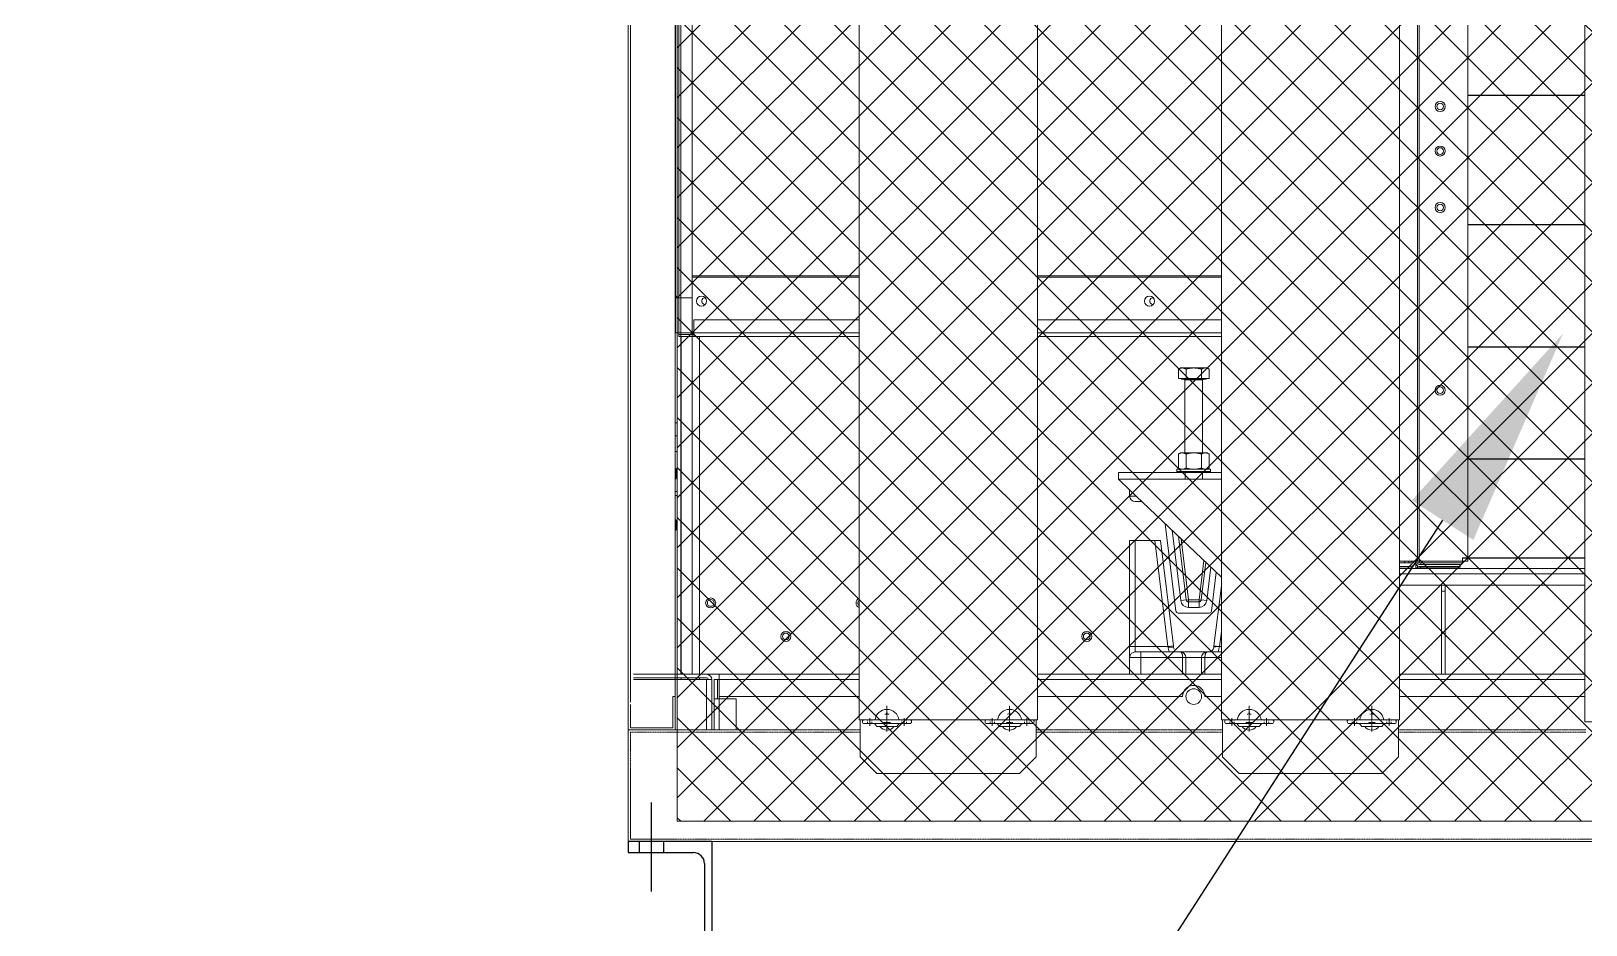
# Model space of a CAD drawing. Header units: millimetres. Extents: x -17070 to 60889, y -291348 to 42394.
# Drawn here: x 50629 to 52024, y 29106 to 29909 of the extents above; entities that cross this region are included whole.
import ezdxf
from ezdxf import colors
from ezdxf.entities.mleader import LeaderData, LeaderLine
from ezdxf.math import Vec2, Vec3

# ---------------------------------------------------------------- set-up
doc = ezdxf.new("R2010")
doc.units = ezdxf.units.MM
for name, pattern in [('ACISOTGL', [3, 2, -1]), ('CENTER', [2, 1.25, -0.25, 0.25, -0.25]), ('CENTERX2', [4, 2.5, -0.5, 0.5, -0.5]), ('HIDDEN', [0.375, 0.25, -0.125]), ('HIDDENX2', [0.75, 0.5, -0.25])]:
    doc.linetypes.add(name, pattern=pattern)
for name, color, linetype, lineweight in [('AM_0', 7, 'Continuous', 50), ('AM_3', 6, 'ACISOTGL', 9), ('AM_7', 4, 'CENTER', 9)]:
    doc.layers.add(name, color=color, linetype=linetype, lineweight=lineweight)
for name, color, linetype in [('center', 1, 'CENTER'), ('HIDD', 2, 'HIDDENX2'), ('냉각탑_dim', 1, 'Continuous')]:
    doc.layers.add(name, color=color, linetype=linetype)
doc.styles.get("Standard").update_dxf_attribs({"font": 'arial.ttf'})

# ---------------------------------------------------------------- blocks, each defined once
blk = doc.blocks.new('2')
at = {"lineweight": 5}
h = blk.add_hatch(dxfattribs=at)
h.set_pattern_fill('ANSI37', scale=10)
h.set_pattern_definition([(45, (-643198.6, -403816.7), (-22.4506403, 22.4506403), []), (135, (-643198.6, -403816.7), (-22.4506403, -22.4506403), [])])
h.paths.add_polyline_path([(51208.6, 29199.2), (53324.6, 29199.2), (53324.6, 30679.2), (51208.6, 30679.2)])
at = {"lineweight": 20}
for p, q in [((51164.6, 31581.2), (51164.6, 29281.2)), ((51166.6, 31579.2), (51166.6, 29306.2)), ((51206.6, 29281.2), (51206.6, 31581.2)), ((51208.6, 29199.2), (51208.6, 30679.2)), ((51371.8, 29290.2), (51371.8, 30638.2)), ((51531.8, 29290.2), (51531.8, 30638.2)), ((51696.9, 29290.2), (51696.9, 30638.2)), ((51856.9, 29290.2), (51856.9, 30638.2)), ((52023.1, 29288.6), (52023.1, 30636.6)), ((51166.6, 29304.2), (51166.6, 29283.2)), ((51204.6, 29283.2), (51204.6, 29311.2)), ((51206.6, 29311.2), (51204.6, 29311.2)), ((51371.8, 29290.2), (51531.8, 29290.2)), ((51372.8, 29290.2), (51372.8, 29257.2)), ((51530.8, 29290.2), (51530.8, 29257.2)), ((51696.9, 29290.2), (51856.9, 29290.2)), ((51697.9, 29290.2), (51697.9, 29257.2)), ((51855.9, 29290.2), (51855.9, 29257.2)), ((51164.6, 29281.2), (51206.6, 29281.2)), ((51166.6, 29283.2), (51204.6, 29283.2)), ((52023.1, 29288.6), (52183.1, 29288.6)), ((51372.8, 29257.2), (51387.8, 29242.2)), ((51530.8, 29257.2), (51515.8, 29242.2)), ((51697.9, 29257.2), (51712.9, 29242.2)), ((51855.9, 29257.2), (51840.9, 29242.2)), ((51164.6, 29246.2), (51164.6, 29181.2)), ((51166.6, 29246.2), (51166.6, 29183.2)), ((51387.8, 29242.2), (51515.8, 29242.2)), ((51712.9, 29242.2), (51840.9, 29242.2)), ((53324.6, 29199.2), (51208.6, 29199.2)), ((51164.6, 29181.2), (51206.6, 29181.2)), ((51166.6, 29183.2), (51204.6, 29183.2))]:
    blk.add_line(p, q, dxfattribs=at)
at = {"color": 7, "lineweight": 20}
for p, q in [((51164.6, 29336.3), (51164.6, 31578.1)), ((51206.6, 31578.1), (51206.6, 29336.3)), ((51210.1, 29669.2), (51210.1, 30611.8)), ((51222, 30610.2), (51222, 29669.2)), ((51872.8, 30437.9), (51872.8, 29432.8)), ((51918.1, 29432.8), (51918.1, 30437.9)), ((51856.9, 29426.1), (52023.1, 29426.1)), ((51856.9, 29421.4), (52023.1, 29421.4)), ((51856.9, 29411.1), (52023.1, 29411.1)), ((51246.3, 29331.2), (51371.8, 29331.2)), ((51531.8, 29331.2), (51696.9, 29331.2)), ((51856.9, 29331.2), (52023.1, 29331.2)), ((51246.3, 29326.5), (51371.8, 29326.5)), ((51531.8, 29326.5), (51696.9, 29326.5)), ((51856.9, 29326.5), (52023.1, 29326.5)), ((51696.9, 29311.2), (51682.1, 29311.2)), ((52023.1, 29311.2), (51856.9, 29311.2)), ((53282.9, 29181.2), (51246.3, 29181.2))]:
    blk.add_line(p, q, dxfattribs=at)
at = {"color": 7, "lineweight": 20, "ltscale": 0.32472}
blk.add_line((51207, 29671.7), (51207, 30256.2), dxfattribs=at)
at = {"color": 7, "lineweight": 20, "ltscale": 0.276111}
for p, q in [((51874.4, 29431.2), (51874.4, 29928.2)), ((51913.3, 29435.7), (51913.3, 29431.2))]:
    blk.add_line(p, q, dxfattribs=at)
at = {"color": 7, "lineweight": 20, "ltscale": 0.387667}
for p, q in [((52023.1, 29851.2), (51918.1, 29851.2)), ((52023.1, 29850.7), (51918.1, 29850.7)), ((52023.1, 29735.1), (51918.1, 29735.1)), ((52023.1, 29734.6), (51918.1, 29734.6)), ((52023.1, 29625.2), (51918.1, 29625.2)), ((52023.1, 29624.8), (51918.1, 29624.8)), ((52023.1, 29524.6), (51918.1, 29524.6)), ((52023.1, 29524.2), (51918.1, 29524.2)), ((52023.1, 29435.7), (51913.3, 29435.7)), ((52023.1, 29435.3), (51913.3, 29435.3))]:
    blk.add_line(p, q, dxfattribs=at)
at = {"color": 7, "lineweight": 20, "ltscale": 0.359778}
for p, q in [((51371.4, 29688.8), (51222, 29688.8)), ((51371.4, 29687.6), (51222, 29687.6)), ((51371.8, 29688.8), (51371.4, 29688.8)), ((51371.8, 29687.6), (51371.4, 29687.6)), ((51696.9, 29688.8), (51531.8, 29688.8)), ((51696.9, 29687.6), (51531.8, 29687.6))]:
    blk.add_line(p, q, dxfattribs=at)
at = {"color": 7, "lineweight": 20, "ltscale": 0.000148633}
blk.add_line((51207, 29671.7), (51207, 29671.4), dxfattribs=at)
at = {"color": 7, "lineweight": 20, "ltscale": 0.000998869}
blk.add_line((51207, 29671.4), (51207, 29669.6), dxfattribs=at)
at = {"color": 7, "lineweight": 20, "ltscale": 1.00804e-05}
blk.add_line((51207, 29671.4), (51207.1, 29671.4), dxfattribs=at)
at = {"color": 7, "lineweight": 20, "ltscale": 0.000227928}
blk.add_line((51207, 29669.6), (51207, 29669.2), dxfattribs=at)
at = {"color": 7, "lineweight": 20, "ltscale": 0.000772731}
blk.add_line((51207, 29669.6), (51208.4, 29669.6), dxfattribs=at)
at = {"color": 7, "lineweight": 20, "ltscale": 0.017557}
for p, q in [((51207, 29637.6), (51207, 29669.2)), ((51210.1, 29637.6), (51210.1, 29669.2)), ((51222, 29669.2), (51222, 29637.6))]:
    blk.add_line(p, q, dxfattribs=at)
at = {"color": 7, "lineweight": 20, "ltscale": 0.001722}
for p, q in [((51207, 29669.2), (51210.1, 29669.2)), ((51207, 29637.6), (51210.1, 29637.6)), ((51223.6, 29637.6), (51223.6, 29634.5)), ((51874.4, 29431.2), (51871.3, 29431.2)), ((51871.3, 29431.2), (51874.4, 29431.2)), ((51874.4, 29426.7), (51871.3, 29426.7)), ((51871.3, 29426.7), (51874.4, 29426.7))]:
    blk.add_line(p, q, dxfattribs=at)
at = {"color": 7, "lineweight": 20, "ltscale": 0.000171737}
blk.add_line((51208.6, 29669.2), (51208.6, 29669.5), dxfattribs=at)
at = {"color": 7, "lineweight": 20, "ltscale": 0.006611}
for p, q in [((51222, 29669.2), (51210.1, 29669.2)), ((51210.1, 29669.2), (51222, 29669.2)), ((51223.6, 29637.6), (51223.6, 29649.5)), ((51210.1, 29637.6), (51222, 29637.6))]:
    blk.add_line(p, q, dxfattribs=at)
at = {"color": 7, "lineweight": 20, "ltscale": 0.358889}
for p, q in [((51223.6, 29649.5), (51371.8, 29649.5)), ((51371.4, 29649.5), (51371.8, 29649.5)), ((51531.8, 29649.5), (51696.9, 29649.5)), ((51223.6, 29637.6), (51371.8, 29637.6)), ((51223.6, 29634.5), (51371.8, 29634.5)), ((51531.8, 29637.6), (51696.9, 29637.6)), ((51531.8, 29634.5), (51696.9, 29634.5))]:
    blk.add_line(p, q, dxfattribs=at)
at = {"color": 7, "lineweight": 20, "ltscale": 0.170236}
blk.add_line((51208.6, 29637.6), (51208.6, 29331.2), dxfattribs=at)
at = {"color": 7, "lineweight": 20, "ltscale": 0.000833333}
for p, q in [((51210.1, 29636.1), (51210.1, 29637.6)), ((51868.1, 29432.8), (51866.6, 29432.8)), ((51246.3, 29326.5), (51244.8, 29326.5))]:
    blk.add_line(p, q, dxfattribs=at)
at = {"color": 7, "lineweight": 20, "ltscale": 0.0075}
for p, q in [((51210.1, 29637.6), (51223.6, 29637.6)), ((51223.6, 29636.1), (51210.1, 29636.1)), ((51210.1, 29634.5), (51223.6, 29634.5))]:
    blk.add_line(p, q, dxfattribs=at)
at = {"color": 7, "lineweight": 20, "ltscale": 0.000888889}
for p, q in [((51210.1, 29636.1), (51210.1, 29634.5)), ((51911.3, 29428.1), (51911.3, 29429.7))]:
    blk.add_line(p, q, dxfattribs=at)
at = {"color": 7, "lineweight": 20, "ltscale": 0.168514}
for p, q in [((51212.1, 29634.5), (51212.1, 29331.2)), ((51228.6, 29331.2), (51228.6, 29634.5))]:
    blk.add_line(p, q, dxfattribs=at)
at = {"color": 7, "lineweight": 20, "ltscale": 0.001225}
for p, q in [((51660.2, 29606.2), (51658.3, 29605.1)), ((51684.1, 29606.2), (51686, 29605.1))]:
    blk.add_line(p, q, dxfattribs=at)
at = {"color": 7, "lineweight": 20, "ltscale": 0.004598}
for p, q in [((51658.3, 29596.8), (51658.3, 29605.1)), ((51665.2, 29596.8), (51665.2, 29605.1)), ((51679.1, 29596.8), (51679.1, 29605.1)), ((51686, 29596.8), (51686, 29605.1))]:
    blk.add_line(p, q, dxfattribs=at)
at = {"color": 7, "lineweight": 20, "ltscale": 0.003849}
for p, q in [((51658.3, 29596.8), (51665.2, 29596.8)), ((51679.1, 29596.8), (51686, 29596.8))]:
    blk.add_line(p, q, dxfattribs=at)
at = {"color": 7, "lineweight": 20, "ltscale": 0.012461}
blk.add_line((51660.2, 29606.2), (51682.6, 29606.2), dxfattribs=at)
at = {"color": 7, "lineweight": 20, "ltscale": 0.000444444}
for p, q in [((51660.9, 29596), (51660.9, 29596.8)), ((51683.4, 29596), (51683.4, 29596.8))]:
    blk.add_line(p, q, dxfattribs=at)
at = {"color": 7, "lineweight": 20, "ltscale": 0.006247}
for p, q in [((51672.1, 29596), (51660.9, 29596)), ((51683.4, 29596), (51672.1, 29596))]:
    blk.add_line(p, q, dxfattribs=at)
at = {"color": 7, "lineweight": 20, "ltscale": 0.007698}
blk.add_line((51665.2, 29596.8), (51679.1, 29596.8), dxfattribs=at)
at = {"color": 7, "lineweight": 20, "ltscale": 0.00081246}
blk.add_line((51682.6, 29606.2), (51684.1, 29606.2), dxfattribs=at)
at = {"color": 7, "lineweight": 20, "ltscale": 0.004444}
for p, q in [((51672.1, 29595.4), (51664.1, 29595.4)), ((51680.1, 29595.4), (51672.1, 29595.4))]:
    blk.add_line(p, q, dxfattribs=at)
at = {"color": 7, "lineweight": 20, "ltscale": 0.036344}
for p, q in [((51664.1, 29595.4), (51664.1, 29530)), ((51680.1, 29595.4), (51680.1, 29530))]:
    blk.add_line(p, q, dxfattribs=at)
at = {"color": 7, "lineweight": 20, "ltscale": 0.001111}
for p, q in [((51206.6, 29557), (51208.6, 29557)), ((51206.6, 29545.2), (51208.6, 29545.2)), ((51206.6, 29531.2), (51208.6, 29531.2)), ((51206.6, 29531.2), (51208.6, 29531.2)), ((51208.6, 29495.2), (51206.6, 29495.2)), ((51206.6, 29491.7), (51208.6, 29491.7)), ((51246.3, 29311.2), (51246.3, 29309.2))]:
    blk.add_line(p, q, dxfattribs=at)
at = {"color": 7, "lineweight": 20, "ltscale": 0.00121}
for p, q in [((51660.2, 29530), (51658.3, 29528.9)), ((51684.1, 29530), (51686, 29528.9)), ((51660.2, 29515.2), (51658.3, 29516.3)), ((51684.1, 29515.2), (51686, 29516.3))]:
    blk.add_line(p, q, dxfattribs=at)
at = {"color": 7, "lineweight": 20, "ltscale": 0.007012}
for p, q in [((51658.3, 29528.9), (51658.3, 29516.3)), ((51665.2, 29528.9), (51665.2, 29516.3)), ((51679.1, 29528.9), (51679.1, 29516.3)), ((51686, 29528.9), (51686, 29516.3))]:
    blk.add_line(p, q, dxfattribs=at)
at = {"color": 7, "lineweight": 20, "ltscale": 0.000814081}
blk.add_line((51660.2, 29530), (51661.6, 29530), dxfattribs=at)
at = {"color": 7, "lineweight": 20, "ltscale": 0.012486}
blk.add_line((51661.6, 29530), (51684.1, 29530), dxfattribs=at)
at = {"color": 7, "lineweight": 20, "ltscale": 0.000337907}
blk.add_line((51206.6, 29515.7), (51206.9, 29516.2), dxfattribs=at)
at = {"color": 7, "lineweight": 20, "ltscale": 0.000340048}
for p, q in [((51206.9, 29516.2), (51206.9, 29515.6)), ((51208.4, 29516.2), (51208.4, 29515.6)), ((51206.9, 29460.2), (51206.9, 29460.8)), ((51208.4, 29460.2), (51208.4, 29460.8))]:
    blk.add_line(p, q, dxfattribs=at)
at = {"color": 7, "lineweight": 20, "ltscale": 0.000924157}
for p, q in [((51207.6, 29514.7), (51206.9, 29516.2)), ((51207.6, 29507.7), (51206.9, 29506.2)), ((51207.6, 29468.7), (51206.9, 29470.2)), ((51207.6, 29461.7), (51206.9, 29460.2))]:
    blk.add_line(p, q, dxfattribs=at)
at = {"color": 7, "lineweight": 20, "ltscale": 0.005216}
for p, q in [((51206.9, 29515.6), (51206.9, 29506.2)), ((51208.4, 29515.6), (51208.4, 29506.2)), ((51206.9, 29460.8), (51206.9, 29470.2)), ((51208.4, 29460.8), (51208.4, 29470.2))]:
    blk.add_line(p, q, dxfattribs=at)
at = {"color": 7, "lineweight": 20, "ltscale": 0.000939485}
for p, q in [((51207.6, 29514.7), (51208.4, 29516.2)), ((51207.6, 29507.7), (51208.4, 29506.2)), ((51207.6, 29468.7), (51208.4, 29470.2)), ((51207.6, 29461.7), (51208.4, 29460.2))]:
    blk.add_line(p, q, dxfattribs=at)
at = {"color": 7, "lineweight": 20, "ltscale": 0.000238034}
for p, q in [((51207.6, 29514.3), (51207.6, 29514.7)), ((51207.6, 29462.1), (51207.6, 29461.7))]:
    blk.add_line(p, q, dxfattribs=at)
at = {"color": 7, "lineweight": 20, "ltscale": 0.003651}
for p, q in [((51207.6, 29507.7), (51207.6, 29514.3)), ((51207.6, 29468.7), (51207.6, 29462.1))]:
    blk.add_line(p, q, dxfattribs=at)
at = {"color": 7, "lineweight": 20, "ltscale": 0.000280261}
for p, q in [((51208.6, 29515.8), (51208.4, 29516.2)), ((51208.6, 29506.7), (51208.4, 29506.2)), ((51208.6, 29469.8), (51208.4, 29470.2)), ((51208.6, 29460.7), (51208.4, 29460.2))]:
    blk.add_line(p, q, dxfattribs=at)
at = {"color": 0, "lineweight": 20}
for p, q in [((51604.6, 29506.2), (51604.6, 29512.2)), ((51604.6, 29512.2), (51696.9, 29512.2)), ((51624.6, 29506.2), (51604.6, 29506.2)), ((51604.6, 29506.2), (51614.6, 29496.7)), ((51614.6, 29496.7), (51696.9, 29418.4)), ((51164.6, 29181.2), (53289.6, 29181.2))]:
    blk.add_line(p, q, dxfattribs=at)
at = {"color": 7, "lineweight": 20, "ltscale": 0.008333}
for p, q in [((51657.1, 29515.2), (51672.1, 29515.2)), ((51657.1, 29513.1), (51672.1, 29513.1)), ((51672.1, 29515.2), (51687.1, 29515.2)), ((51672.1, 29513.1), (51687.1, 29513.1)), ((51614.6, 29331.2), (51614.6, 29346.2)), ((51624.6, 29331.2), (51624.6, 29346.2)), ((51662.1, 29331.2), (51662.1, 29346.2)), ((51665.1, 29331.2), (51665.1, 29346.2)), ((51679.1, 29331.2), (51679.1, 29346.2)), ((51682.1, 29331.2), (51682.1, 29346.2))]:
    blk.add_line(p, q, dxfattribs=at)
at = {"color": 7, "lineweight": 20, "ltscale": 0.001187}
for p, q in [((51657.1, 29515.2), (51657.1, 29513.1)), ((51687.1, 29515.2), (51687.1, 29513.1))]:
    blk.add_line(p, q, dxfattribs=at)
at = {"color": 7, "lineweight": 20, "ltscale": 0.000787795}
for p, q in [((51658.3, 29512.2), (51657.1, 29513.1)), ((51686, 29512.2), (51687.1, 29513.1))]:
    blk.add_line(p, q, dxfattribs=at)
at = {"color": 7, "lineweight": 20, "ltscale": 0.007708}
for p, q in [((51658.3, 29512.2), (51672.1, 29512.2)), ((51672.1, 29512.2), (51686, 29512.2))]:
    blk.add_line(p, q, dxfattribs=at)
at = {"color": 7, "lineweight": 20, "ltscale": 0.003333}
for p, q in [((51664.3, 29512.2), (51664.3, 29506.2)), ((51679.9, 29512.2), (51679.9, 29506.2))]:
    blk.add_line(p, q, dxfattribs=at)
at = {"color": 7, "lineweight": 20, "ltscale": 0.000339182}
for p, q in [((51206.6, 29506.7), (51206.9, 29506.2)), ((51206.6, 29469.7), (51206.9, 29470.2)), ((51206.6, 29460.7), (51206.9, 29460.2))]:
    blk.add_line(p, q, dxfattribs=at)
at = {"color": 7, "lineweight": 20, "ltscale": 0.002778}
for p, q in [((51624.6, 29506.2), (51619.6, 29506.2)), ((51624.6, 29486.2), (51619.6, 29486.2)), ((51624.6, 29487.2), (51624.6, 29486.2)), ((51619.6, 29451.2), (51614.6, 29451.2)), ((51665.4, 29398), (51660.5, 29397.4)), ((51667.4, 29396.2), (51667.4, 29391.2)), ((51676.9, 29396.2), (51676.9, 29391.2)), ((51678.8, 29398), (51683.8, 29397.4)), ((51619.6, 29356.2), (51614.6, 29356.2)), ((51619.6, 29351.2), (51619.6, 29356.2)), ((51624.6, 29351.2), (51619.6, 29351.2)), ((51624.6, 29351.2), (51624.6, 29346.2)), ((51649, 29356.2), (51653.9, 29356.8)), ((51695.3, 29356.2), (51690.3, 29356.8))]:
    blk.add_line(p, q, dxfattribs=at)
at = {"color": 7, "lineweight": 20, "ltscale": 0.014295}
for p, q in [((51650.4, 29506.2), (51624.6, 29506.2)), ((51696.9, 29506.2), (51693.9, 29506.2))]:
    blk.add_line(p, q, dxfattribs=at)
at = {"color": 7, "lineweight": 20, "ltscale": 0.002205}
for p, q in [((51650.4, 29506.2), (51654.3, 29506.2)), ((51689.9, 29506.2), (51693.9, 29506.2))]:
    blk.add_line(p, q, dxfattribs=at)
at = {"color": 7, "lineweight": 20, "ltscale": 0.019777}
blk.add_line((51689.9, 29506.2), (51654.3, 29506.2), dxfattribs=at)
at = {"color": 7, "lineweight": 20, "ltscale": 0.005556}
for p, q in [((51614.6, 29496.7), (51614.6, 29491.2)), ((51620.4, 29491.2), (51614.6, 29491.2)), ((51624.6, 29346.2), (51614.6, 29346.2))]:
    blk.add_line(p, q, dxfattribs=at)
at = {"color": 7, "lineweight": 20, "ltscale": 0.008376}
blk.add_line((51624.6, 29486.2), (51625.7, 29486.2), dxfattribs=at)
at = {"color": 7, "lineweight": 20, "ltscale": 0.053282}
for p, q in [((51656.2, 29388), (51646.6, 29466.3)), ((51688.1, 29388), (51692.3, 29422.8))]:
    blk.add_line(p, q, dxfattribs=at)
at = {"color": 7, "lineweight": 20, "ltscale": 0.058129}
for p, q in [((51652.7, 29460.5), (51660.5, 29397.4)), ((51683.8, 29397.4), (51687.5, 29427.4))]:
    blk.add_line(p, q, dxfattribs=at)
at = {"color": 7, "lineweight": 20, "ltscale": 0.052778}
for p, q in [((51614.6, 29451.2), (51614.6, 29356.2)), ((51619.6, 29451.2), (51619.6, 29356.2))]:
    blk.add_line(p, q, dxfattribs=at)
at = {"color": 7, "lineweight": 20, "ltscale": 0.009824}
blk.add_line((51619.6, 29451.2), (51637.3, 29451.2), dxfattribs=at)
at = {"color": 7, "lineweight": 20, "ltscale": 0.053174}
for p, q in [((51649, 29356.2), (51637.3, 29451.2)), ((51695.3, 29356.2), (51696.9, 29369.6))]:
    blk.add_line(p, q, dxfattribs=at)
at = {"color": 7, "lineweight": 20, "ltscale": 0.002799}
blk.add_line((51642.4, 29451.2), (51637.3, 29451.2), dxfattribs=at)
at = {"color": 7, "lineweight": 20, "ltscale": 0.052833}
for p, q in [((51653.9, 29356.8), (51642.4, 29451.2)), ((51690.3, 29356.8), (51696.9, 29410.7))]:
    blk.add_line(p, q, dxfattribs=at)
at = {"color": 7, "lineweight": 20, "ltscale": 0.059604}
for p, q in [((51658.4, 29455.1), (51665.4, 29398)), ((51660.7, 29452.9), (51667.4, 29398)), ((51681.2, 29433.4), (51676.9, 29398)), ((51678.8, 29398), (51683, 29431.7))]:
    blk.add_line(p, q, dxfattribs=at)
at = {"color": 7, "lineweight": 20, "ltscale": 0.039056}
for p, q in [((51856.9, 29432.8), (51866.6, 29432.8)), ((51856.9, 29431.3), (51866.6, 29431.3)), ((51856.9, 29428.1), (51866.6, 29428.1)), ((51856.9, 29426.4), (51865.1, 29426.4))]:
    blk.add_line(p, q, dxfattribs=at)
at = {"color": 7, "lineweight": 20, "ltscale": 0.000798595}
blk.add_line((51865.1, 29431.3), (51865.1, 29432.7), dxfattribs=at)
at = {"color": 7, "lineweight": 20, "ltscale": 0.002611}
for p, q in [((51868.1, 29432.8), (51872.8, 29432.8)), ((51246.3, 29326.5), (51246.3, 29331.2)), ((51234.9, 29326.5), (51239.6, 29326.5)), ((51246.3, 29309.2), (51241.6, 29309.2))]:
    blk.add_line(p, q, dxfattribs=at)
at = {"color": 7, "lineweight": 20, "ltscale": 0.000176789}
blk.add_line((51871, 29431.1), (51871.3, 29431.1), dxfattribs=at)
at = {"color": 7, "lineweight": 20, "ltscale": 0.000887112}
blk.add_line((51871.3, 29432.8), (51871.3, 29431.2), dxfattribs=at)
at = {"color": 7, "lineweight": 20, "ltscale": 0.000917685}
blk.add_line((51871.3, 29431.1), (51871.3, 29432.8), dxfattribs=at)
at = {"color": 7, "lineweight": 20, "ltscale": 0.00249}
blk.add_line((51871.3, 29426.7), (51871.3, 29431.2), dxfattribs=at)
at = {"color": 7, "lineweight": 20, "ltscale": 0.002508}
blk.add_line((51871.3, 29426.7), (51871.3, 29431.2), dxfattribs=at)
at = {"color": 7, "lineweight": 20, "ltscale": 0.025167}
blk.add_line((51918.1, 29432.8), (51872.8, 29432.8), dxfattribs=at)
at = {"color": 7, "lineweight": 20, "ltscale": 1.27713e-05}
blk.add_line((51872.9, 29431.2), (51872.9, 29431.2), dxfattribs=at)
at = {"color": 7, "lineweight": 20, "ltscale": 1.23732e-05}
blk.add_line((51872.9, 29431.2), (51872.9, 29431.2), dxfattribs=at)
at = {"color": 7, "lineweight": 20, "ltscale": 0.001001}
for p, q in [((51872.9, 29428.5), (51872.9, 29426.7)), ((51872.9, 29426.7), (51872.9, 29428.5)), ((51872.9, 29426.7), (51872.9, 29428.5))]:
    blk.add_line(p, q, dxfattribs=at)
at = {"color": 7, "lineweight": 20, "ltscale": 0.00088889}
for p, q in [((51874.4, 29432.8), (51874.4, 29431.2)), ((51913.3, 29431.2), (51913.3, 29432.8))]:
    blk.add_line(p, q, dxfattribs=at)
at = {"color": 7, "lineweight": 20, "ltscale": 0.021611}
for p, q in [((51874.4, 29431.2), (51913.3, 29431.2)), ((51913.3, 29431.2), (51874.4, 29431.2))]:
    blk.add_line(p, q, dxfattribs=at)
at = {"color": 7, "lineweight": 20, "ltscale": 0.0205}
for p, q in [((51911.3, 29429.7), (51874.4, 29429.7)), ((51911.3, 29429.7), (51874.4, 29429.7)), ((51911.3, 29428.1), (51874.4, 29428.1)), ((51911.3, 29426.7), (51874.4, 29426.7)), ((51911.3, 29426.7), (51874.4, 29426.7))]:
    blk.add_line(p, q, dxfattribs=at)
at = {"color": 7, "lineweight": 20, "ltscale": 0.000833334}
blk.add_line((51876, 29431.2), (51876, 29429.7), dxfattribs=at)
blk.add_line((51876, 29431.2), (51876, 29429.7), dxfattribs=at)
at = {"color": 7, "lineweight": 20, "ltscale": 0.000325335}
blk.add_line((51871.3, 29426.1), (51871.3, 29426.7), dxfattribs=at)
blk.add_line((51871.3, 29426.1), (51871.3, 29426.7), dxfattribs=at)
at = {"color": 7, "lineweight": 20, "ltscale": 0.000325336}
for p, q in [((51874.4, 29426.1), (51874.4, 29426.7)), ((51874.4, 29426.1), (51874.4, 29426.7)), ((51911.3, 29426.1), (51911.3, 29426.7)), ((51911.3, 29426.1), (51911.3, 29426.7))]:
    blk.add_line(p, q, dxfattribs=at)
at = {"color": 7, "lineweight": 20, "ltscale": 0.000785773}
blk.add_line((51876, 29428.1), (51876, 29426.7), dxfattribs=at)
blk.add_line((51876, 29428.1), (51876, 29426.7), dxfattribs=at)
at = {"color": 7, "lineweight": 20, "ltscale": 0.002889}
for p, q in [((51894.6, 29405.9), (51894.6, 29411.1)), ((51897.8, 29405.9), (51897.8, 29411.1))]:
    blk.add_line(p, q, dxfattribs=at)
at = {"color": 7, "lineweight": 20, "ltscale": 0.0415}
for p, q in [((51894.6, 29331.2), (51894.6, 29405.9)), ((51897.8, 29331.2), (51897.8, 29405.9))]:
    blk.add_line(p, q, dxfattribs=at)
at = {"color": 7, "lineweight": 20, "ltscale": 0.001778}
for p, q in [((51897.8, 29405.9), (51894.6, 29405.9)), ((51244.8, 29326.5), (51241.6, 29326.5))]:
    blk.add_line(p, q, dxfattribs=at)
at = {"color": 7, "lineweight": 20, "ltscale": 0.000975701}
for p, q in [((51667.4, 29398), (51667.4, 29396.2)), ((51676.9, 29398), (51676.9, 29396.2))]:
    blk.add_line(p, q, dxfattribs=at)
at = {"color": 7, "lineweight": 20, "ltscale": 0.005249}
for p, q in [((51667.4, 29398), (51676.9, 29398)), ((51676.9, 29396.2), (51667.4, 29396.2)), ((51676.9, 29391.2), (51667.4, 29391.2))]:
    blk.add_line(p, q, dxfattribs=at)
at = {"color": 7, "lineweight": 20, "ltscale": 0.015502}
blk.add_line((51686.1, 29386.2), (51658.2, 29386.2), dxfattribs=at)
at = {"color": 7, "lineweight": 20, "ltscale": 0.005554}
blk.add_line((51614.6, 29346.2), (51614.6, 29356.2), dxfattribs=at)
at = {"color": 7, "lineweight": 20, "ltscale": 0.016305}
for p, q in [((51619.6, 29356.2), (51649, 29356.2)), ((51695.3, 29356.2), (51696.9, 29356.2))]:
    blk.add_line(p, q, dxfattribs=at)
at = {"color": 7, "lineweight": 20, "ltscale": 0.019722}
for p, q in [((51624.6, 29351.2), (51660.1, 29351.2)), ((51696.9, 29351.2), (51684.1, 29351.2))]:
    blk.add_line(p, q, dxfattribs=at)
at = {"color": 7, "lineweight": 20, "ltscale": 0.020833}
for p, q in [((51624.6, 29346.2), (51662.1, 29346.2)), ((51696.9, 29346.2), (51682.1, 29346.2))]:
    blk.add_line(p, q, dxfattribs=at)
at = {"color": 7, "lineweight": 20, "ltscale": 0.00286}
for p, q in [((51649, 29356.2), (51650.2, 29351.2)), ((51695.3, 29356.2), (51694.1, 29351.2))]:
    blk.add_line(p, q, dxfattribs=at)
at = {"color": 7, "lineweight": 20, "ltscale": 0.002757}
blk.add_line((51654.1, 29355.6), (51649.1, 29355.6), dxfattribs=at)
at = {"color": 7, "lineweight": 20, "ltscale": 0.000682136}
for p, q in [((51653.9, 29356.8), (51654.1, 29355.6)), ((51690.3, 29356.8), (51690.2, 29355.6))]:
    blk.add_line(p, q, dxfattribs=at)
at = {"color": 7, "lineweight": 20, "ltscale": 3.09685e-05}
blk.add_line((51655.8, 29352.4), (51655.9, 29352.4), dxfattribs=at)
at = {"color": 7, "lineweight": 20, "ltscale": 7.47435e-06}
blk.add_line((51659.1, 29351.2), (51659.1, 29351.2), dxfattribs=at)
at = {"color": 7, "lineweight": 20, "ltscale": 0.013331}
blk.add_line((51684.1, 29351.2), (51660.1, 29351.2), dxfattribs=at)
at = {"color": 7, "lineweight": 20, "ltscale": 0.001667}
for p, q in [((51665.1, 29346.2), (51662.1, 29346.2)), ((51682.1, 29346.2), (51679.1, 29346.2))]:
    blk.add_line(p, q, dxfattribs=at)
at = {"color": 7, "lineweight": 20, "ltscale": 0.007778}
blk.add_line((51679.1, 29346.2), (51665.1, 29346.2), dxfattribs=at)
at = {"color": 7, "lineweight": 20, "ltscale": 0.036444}
for p, q in [((51169.3, 29331.2), (51234.9, 29331.2)), ((51169.3, 29328), (51234.9, 29328)), ((51234.9, 29326.5), (51169.3, 29326.5)), ((51169.3, 29181.2), (51234.9, 29181.2))]:
    blk.add_line(p, q, dxfattribs=at)
at = {"color": 7, "lineweight": 20, "ltscale": 0.000833331}
for p, q in [((51206.6, 29328), (51206.6, 29326.5)), ((51206.6, 29326.5), (51206.6, 29328)), ((51206.6, 29326.5), (51206.6, 29328)), ((51208.6, 29328), (51208.6, 29326.5)), ((51212.1, 29328), (51212.1, 29326.5)), ((51228.6, 29326.5), (51228.6, 29328))]:
    blk.add_line(p, q, dxfattribs=at)
at = {"color": 7, "lineweight": 20, "ltscale": 0.078111}
for p, q in [((51234.9, 29326.5), (51234.9, 29281.2)), ((51239.6, 29326.5), (51239.6, 29281.2))]:
    blk.add_line(p, q, dxfattribs=at)
at = {"color": 7, "lineweight": 20, "ltscale": 0.009611}
for p, q in [((51241.6, 29326.5), (51241.6, 29309.2)), ((51244.8, 29309.2), (51244.8, 29326.5))]:
    blk.add_line(p, q, dxfattribs=at)
at = {"color": 7, "lineweight": 20, "ltscale": 0.0085}
for p, q in [((51246.3, 29326.5), (51246.3, 29311.2)), ((51261.6, 29309.2), (51246.3, 29309.2))]:
    blk.add_line(p, q, dxfattribs=at)
at = {"color": 7, "lineweight": 20, "ltscale": 0.058889}
for p, q in [((51164.6, 29309.2), (51164.6, 29203.2)), ((51241.6, 29281.2), (51241.6, 29309.2)), ((51246.3, 29281.2), (51246.3, 29309.2)), ((51261.6, 29281.2), (51261.6, 29309.2))]:
    blk.add_line(p, q, dxfattribs=at)
at = {"color": 7, "lineweight": 20, "ltscale": 0.231}
for p, q in [((51371.8, 29311.2), (51246.3, 29311.2)), ((51662.1, 29311.2), (51531.8, 29311.2))]:
    blk.add_line(p, q, dxfattribs=at)
at = {"color": 1, "linetype": 'CENTERX2', "ltscale": 50}
blk.add_line((51185.6, 29136.2), (51185.6, 29216.2), dxfattribs=at)
at = {"color": 7, "lineweight": 25, "ltscale": 0.008333}
blk.add_line((51164.6, 29181.2), (51164.6, 29171.2), dxfattribs=at)
at = {"color": 7, "lineweight": 25, "ltscale": 0.125}
blk.add_line((51239.6, 29181.2), (51164.6, 29181.2), dxfattribs=at)
for p, q in [((51174.6, 29171.2), (51174.6, 29181.2)), ((51196.6, 29171.2), (51196.6, 29181.2))]:
    blk.add_line(p, q)
at = {"ltscale": 25}
blk.add_line((51239.6, 29181.2), (51239.6, 29031.2), dxfattribs=at)
at = {"color": 7, "lineweight": 25, "ltscale": 0.05125}
blk.add_line((51164.6, 29171.2), (51223.1, 29171.2), dxfattribs=at)
at = {"color": 7, "lineweight": 25, "ltscale": 0.091667}
blk.add_line((51233.1, 29161.2), (51233.1, 29051.2), dxfattribs=at)
at = {"color": 0, "lineweight": 20}
for points in [[(51371.8, 29331.2), (51211.7, 29331.2), (51211.7, 30610.2), (51371.8, 30610.2)], [(51222, 29331.2), (51222, 30610.2)], [(51696.9, 29331.2), (51531.8, 29331.2)], [(52023.1, 29331.2), (51856.9, 29331.2)]]:
    blk.add_lwpolyline(points, dxfattribs=at)
at = {"color": 7, "linetype": 'Continuous', "lineweight": 20}
for points in [[(51374.8, 29288.5, 0.414214), (51376.4, 29286.9), (51417.2, 29286.9, 0.414214), (51418.8, 29288.5), (51418.8, 29289.3, 0.414214), (51417.9, 29290.2), (51375.7, 29290.2, 0.414214), (51374.8, 29289.3)], [(51528.8, 29288.5, -0.414214), (51527.2, 29286.9), (51486.4, 29286.9, -0.414214), (51484.8, 29288.5), (51484.8, 29289.3, -0.414214), (51485.7, 29290.2), (51527.9, 29290.2, -0.414214), (51528.8, 29289.3)], [(51699.9, 29288.5, 0.414214), (51701.5, 29286.9), (51742.3, 29286.9, 0.414214), (51743.9, 29288.5), (51743.9, 29289.3, 0.414214), (51743, 29290.2), (51700.8, 29290.2, 0.414214), (51699.9, 29289.3)], [(51853.9, 29288.5, -0.414214), (51852.3, 29286.9), (51811.5, 29286.9, -0.414214), (51809.9, 29288.5), (51809.9, 29289.3, -0.414214), (51810.8, 29290.2), (51853, 29290.2, -0.414214), (51853.9, 29289.3)]]:
    blk.add_lwpolyline(points, format="xyb", close=True, dxfattribs=at)
at = {"color": 7, "lineweight": 20}
for centre, radius in [((51893.3, 29840.9), 4.5), ((51893.3, 29840.9), 3), ((51893.3, 29800.9), 4.5), ((51893.3, 29800.9), 3), ((51893.3, 29750.2), 4.5), ((51893.3, 29750.2), 3), ((51230.4, 29666.2), 4.5), ((51632.4, 29666.2), 4.5), ((51893.3, 29586.2), 4.5), ((51893.3, 29586.2), 3), ((51238.6, 29395.2), 4.5), ((51238.6, 29395.2), 3), ((51306.1, 29365.2), 4.5), ((51306.1, 29365.2), 3), ((51576.1, 29365.2), 4.5), ((51576.1, 29365.2), 3), ((51672.1, 29311.2), 7)]:
    blk.add_circle(centre, radius, dxfattribs=at)
for centre, radius, start, end in [((51203.5, 29835.3), 3.1, 359.4657, 0), ((51203.5, 29827.1), 3.1, 0, 0.5343), ((51203.5, 29686.3), 3.1, 359.3699, 0), ((51203.1, 29677.7), 3.5, 0, 0.5932), ((51233.6, 29666.2), 3, 86.5071, 272.5332), ((51635.6, 29666.2), 3, 86.5071, 272.5332), ((51663.5, 29595.4), 0.6, 0, 90), ((51680.7, 29595.4), 0.6, 90, 180), ((51205.1, 29496.7), 1.5, 358.8886, 0), ((51619.6, 29491.2), 5, 180, 270), ((51860.4, 29432.8), 1.5, 271.3951, 0), ((51860.4, 29432.8), 4.7, 341.3958, 0), ((51865.1, 29431.1), 4.7, 270, 332.5329), ((51866.6, 29432.8), 1.5, 270, 0), ((51866.6, 29432.8), 4.7, 270, 0), ((51874.4, 29431.2), 3.1, 180, 270), ((51874.4, 29431.2), 1.5, 180, 270), ((51860.4, 29432.8), 4.7, 270, 270.7881), ((51373.6, 29395.2), 4.5, 114.1357, 245.8643), ((51373.6, 29395.2), 3, 127.8309, 232.1691), ((51658.2, 29388.2), 2, 187, 270), ((51667.4, 29398.2), 7, 187, 270), ((51667.4, 29398.2), 2, 187, 270), ((51676.9, 29398.2), 2, 270, 353), ((51676.9, 29398.2), 7, 270, 353), ((51686.1, 29388.2), 2, 270, 353), ((51619.6, 29346.2), 5, 90, 180), ((51659, 29356.2), 4.97, 189.5376, 207.8079), ((51659.1, 29356.4), 5.19, 266.0466, 269.6153), ((51660.1, 29346.2), 5, 0, 90), ((51684.1, 29346.2), 5, 90, 180), ((51685.2, 29356.2), 5, 270.1925, 352.9996), ((51685.2, 29356.2), 4.97, 332.1984, 350.4499), ((51685.1, 29356.2), 5.08, 332.5082, 341.5499), ((51234.9, 29326.5), 4.7, 0, 90), ((51234.9, 29326.5), 1.5, 0, 90), ((51672.1, 29311.2), 10, 0, 180), ((51629.5, 29184.3), 3.1, 270, 270.342), ((51639.3, 29185.9), 4.7, 269.7193, 270), ((51704.9, 29185.9), 4.7, 270, 270.2807), ((51714.7, 29184.3), 3.1, 269.658, 270)]:
    blk.add_arc(centre, radius, start, end, dxfattribs=at)
at = {"color": 7, "lineweight": 25}
blk.add_arc((51223.1, 29161.2), 10, 0, 90, dxfattribs=at)
at = {"color": 7, "lineweight": 20}
for centre, major_axis, ratio, start_param, end_param in [((51210.1, 29671.7), (-3.1, 0), 0.798636, 6.283185, 7.853982), ((51667.4, 29398.2), (-1.99, -0.24), 0.120974, 0, 1.555944), ((51676.9, 29398.2), (-1.99, 0.24), 0.120974, 1.585649, 3.141593)]:
    blk.add_ellipse(centre, major_axis=major_axis, ratio=ratio, start_param=start_param, end_param=end_param, dxfattribs=at)
for points, knots in [([(51658.3, 29605.1), (51658.7, 29605.4), (51659.1, 29605.5), (51659.5, 29605.7), (51660.5, 29606.1), (51661.4, 29606.2), (51661.9, 29606.2), (51662.9, 29606.1), (51663.9, 29605.8), (51664.3, 29605.6), (51664.7, 29605.4), (51665.2, 29605.1)], [0, 0, 0, 0, 0, 0, 26.963125, 26.963125, 26.963125, 75.302663, 75.302663, 75.302663, 105.831977, 105.831977, 105.831977, 105.831977, 105.831977, 105.831977]), ([(51665.2, 29605.1), (51666.1, 29605.4), (51666.8, 29605.5), (51667.6, 29605.7), (51669.6, 29606.1), (51671.4, 29606.2), (51672.5, 29606.2), (51674.4, 29606.1), (51676.4, 29605.8), (51677.2, 29605.6), (51678.1, 29605.4), (51679.1, 29605.1)], [0, 0, 0, 0, 0, 0, 26.963125, 26.963125, 26.963125, 75.302663, 75.302663, 75.302663, 105.831977, 105.831977, 105.831977, 105.831977, 105.831977, 105.831977]), ([(51682.7, 29606.2), (51682.2, 29606.2), (51681.8, 29606.2), (51681.4, 29606.1), (51680.7, 29605.9), (51679.9, 29605.6), (51679.7, 29605.4), (51679.4, 29605.3), (51679.1, 29605.1)], [0, 0, 0, 0, 0, 0, 36.033673, 36.033673, 36.033673, 55.281615, 55.281615, 55.281615, 55.281615, 55.281615, 55.281615]), ([(51682.7, 29606.2), (51683.1, 29606.2), (51683.5, 29606.1), (51683.9, 29606), (51684.5, 29605.8), (51685.2, 29605.5), (51685.5, 29605.4), (51685.7, 29605.3), (51686, 29605.1)], [0, 0, 0, 0, 0, 0, 33.792125, 33.792125, 33.792125, 50.525784, 50.525784, 50.525784, 50.525784, 50.525784, 50.525784]), ([(51661.6, 29530), (51661.2, 29530), (51660.8, 29529.9), (51660.4, 29529.8), (51659.7, 29529.6), (51659, 29529.3), (51658.8, 29529.2), (51658.5, 29529.1), (51658.3, 29528.9)], [0, 0, 0, 0, 0, 0, 33.583781, 33.583781, 33.583781, 50.525587, 50.525587, 50.525587, 50.525587, 50.525587, 50.525587]), ([(51661.6, 29530), (51662, 29530), (51662.5, 29530), (51662.9, 29529.9), (51663.6, 29529.7), (51664.3, 29529.4), (51664.6, 29529.2), (51664.9, 29529.1), (51665.2, 29528.9)], [0, 0, 0, 0, 0, 0, 35.8928, 35.8928, 35.8928, 55.281458, 55.281458, 55.281458, 55.281458, 55.281458, 55.281458]), ([(51679.1, 29528.9), (51678.1, 29529.2), (51677.1, 29529.4), (51676.3, 29529.6), (51674.4, 29529.9), (51672.6, 29530), (51671.6, 29530), (51669.9, 29529.9), (51668, 29529.6), (51667.1, 29529.4), (51666.2, 29529.2), (51665.2, 29528.9)], [0, 0, 0, 0, 0, 0, 32.175604, 32.175604, 32.175604, 73.940028, 73.940028, 73.940028, 105.82029, 105.82029, 105.82029, 105.82029, 105.82029, 105.82029]), ([(51686, 29528.9), (51685.5, 29529.2), (51685, 29529.4), (51684.6, 29529.6), (51683.6, 29529.9), (51682.8, 29530), (51682.3, 29530), (51681.4, 29529.9), (51680.5, 29529.6), (51680, 29529.4), (51679.6, 29529.2), (51679.1, 29528.9)], [0, 0, 0, 0, 0, 0, 32.175604, 32.175604, 32.175604, 73.940028, 73.940028, 73.940028, 105.82029, 105.82029, 105.82029, 105.82029, 105.82029, 105.82029]), ([(51661.6, 29515.2), (51661.2, 29515.2), (51660.8, 29515.3), (51660.4, 29515.4), (51659.7, 29515.6), (51659, 29515.9), (51658.8, 29516), (51658.5, 29516.1), (51658.3, 29516.3)], [0, 0, 0, 0, 0, 0, 33.583781, 33.583781, 33.583781, 50.525587, 50.525587, 50.525587, 50.525587, 50.525587, 50.525587]), ([(51661.6, 29515.2), (51661.2, 29515.2), (51660.8, 29515.3), (51660.4, 29515.4), (51659.7, 29515.6), (51659, 29515.9), (51658.8, 29516), (51658.5, 29516.1), (51658.3, 29516.3)], [0, 0, 0, 0, 0, 0, 33.583781, 33.583781, 33.583781, 50.525213, 50.525213, 50.525213, 50.525213, 50.525213, 50.525213]), ([(51661.6, 29515.2), (51662, 29515.2), (51662.5, 29515.2), (51662.9, 29515.3), (51663.6, 29515.5), (51664.3, 29515.8), (51664.6, 29516), (51664.9, 29516.1), (51665.2, 29516.3)], [0, 0, 0, 0, 0, 0, 35.8928, 35.8928, 35.8928, 55.281458, 55.281458, 55.281458, 55.281458, 55.281458, 55.281458]), ([(51679.1, 29516.3), (51678.1, 29516), (51677.1, 29515.8), (51676.3, 29515.6), (51674.4, 29515.3), (51672.6, 29515.2), (51671.6, 29515.2), (51669.9, 29515.3), (51668, 29515.6), (51667.1, 29515.8), (51666.2, 29516), (51665.2, 29516.3)], [0, 0, 0, 0, 0, 0, 32.175604, 32.175604, 32.175604, 73.940028, 73.940028, 73.940028, 105.82029, 105.82029, 105.82029, 105.82029, 105.82029, 105.82029]), ([(51686, 29516.3), (51685.5, 29516), (51685, 29515.8), (51684.6, 29515.6), (51683.6, 29515.3), (51682.8, 29515.2), (51682.3, 29515.2), (51681.4, 29515.3), (51680.5, 29515.6), (51680, 29515.8), (51679.6, 29516), (51679.1, 29516.3)], [0, 0, 0, 0, 0, 0, 32.175604, 32.175604, 32.175604, 73.940028, 73.940028, 73.940028, 105.82029, 105.82029, 105.82029, 105.82029, 105.82029, 105.82029]), ([(51660.1, 29351.2), (51660.4, 29351.2), (51660.6, 29351.1), (51660.9, 29350.9), (51661.3, 29350.4), (51661.7, 29349.5), (51661.8, 29349), (51662, 29348.1), (51662.1, 29347.2), (51662.1, 29346.9), (51662.1, 29346.5), (51662.1, 29346.2)], [0, 0, 0, 0, 0, 0, 4.851619, 4.851619, 4.851619, 10.10657, 10.10657, 10.10657, 12.990712, 12.990712, 12.990712, 12.990712, 12.990712, 12.990712]), ([(51684.1, 29351.2), (51683.9, 29351.2), (51683.6, 29351.1), (51683.4, 29350.9), (51682.9, 29350.4), (51682.6, 29349.5), (51682.4, 29349), (51682.3, 29348.1), (51682.2, 29347.2), (51682.1, 29346.9), (51682.1, 29346.5), (51682.1, 29346.2)], [0, 0, 0, 0, 0, 0, 4.851619, 4.851619, 4.851619, 10.10657, 10.10657, 10.10657, 12.990712, 12.990712, 12.990712, 12.990712, 12.990712, 12.990712]), ([(51695.3, 29356.2), (51695, 29356.2), (51694.7, 29356.2), (51694.4, 29356.2), (51693.5, 29356.1), (51692.7, 29356.1), (51692.1, 29356), (51691.2, 29355.9), (51690.6, 29355.7), (51690.4, 29355.7), (51690.3, 29355.6), (51690.2, 29355.6), (51690.2, 29355.6), (51690.2, 29355.6), (51690.2, 29355.6)], [0, 0, 0, 0, 0, 0, 2.323978, 2.323978, 2.323978, 6.808415, 6.808415, 6.808415, 9.743725, 9.743725, 9.743725, 9.789193, 9.789193, 9.789193, 9.789193, 9.789193, 9.789193])]:
    blk.add_open_spline(points, degree=5, knots=knots, dxfattribs=at)
at = {"layer": 'AM_0', "lineweight": 20}
for points in [[(51385.6, 29286.9, -0.228571), (51385.9, 29286.7), (51387.5, 29284.7, 0.228571), (51388.4, 29284.3), (51405.2, 29284.3, 0.228571), (51406.1, 29284.7), (51407.6, 29286.7, -0.228571), (51408, 29286.9)], [(51518, 29286.9, 0.228571), (51517.6, 29286.7), (51516.1, 29284.7, -0.228571), (51515.2, 29284.3), (51498.4, 29284.3, -0.228571), (51497.5, 29284.7), (51495.9, 29286.7, 0.228571), (51495.6, 29286.9)], [(51710.7, 29286.9, -0.228571), (51711.1, 29286.7), (51712.7, 29284.7, 0.228571), (51713.5, 29284.3), (51730.3, 29284.3, 0.228571), (51731.2, 29284.7), (51732.8, 29286.7, -0.228571), (51733.2, 29286.9)], [(51843.2, 29286.9, 0.228571), (51842.8, 29286.7), (51841.2, 29284.7, -0.228571), (51840.3, 29284.3), (51823.5, 29284.3, -0.228571), (51822.7, 29284.7), (51821.1, 29286.7, 0.228571), (51820.7, 29286.9)]]:
    blk.add_lwpolyline(points, format="xyb", dxfattribs=at)
for centre, radius, start, end in [((51396.8, 29288.9), 10.8, 6.7772, 173.2228), ((51506.8, 29288.9), 10.8, 6.7772, 173.2228), ((51721.9, 29288.9), 10.8, 6.7772, 173.2228), ((51831.9, 29288.9), 10.8, 6.7772, 173.2228), ((51396.8, 29289.1), 7.94, 217.5497, 322.4503), ((51506.8, 29289.1), 7.94, 217.5497, 322.4503), ((51721.9, 29289.1), 7.94, 217.5497, 322.4503), ((51831.9, 29289.1), 7.94, 217.5497, 322.4503)]:
    blk.add_arc(centre, radius, start, end, dxfattribs=at)
at = {"layer": 'AM_3', "lineweight": 20}
for p, q in [((51379.3, 29286.6), (51379.3, 29290.2)), ((51383.3, 29286.6), (51383.3, 29290.2)), ((51396.5, 29295.5), (51396.5, 29296.7)), ((51397, 29295.5), (51397, 29296.7)), ((51410.3, 29286.6), (51410.3, 29290.2)), ((51414.3, 29286.6), (51414.3, 29290.2)), ((51489.3, 29286.6), (51489.3, 29290.2)), ((51493.3, 29286.6), (51493.3, 29290.2)), ((51506.5, 29295.5), (51506.5, 29296.7)), ((51507, 29295.5), (51507, 29296.7)), ((51520.3, 29286.6), (51520.3, 29290.2)), ((51524.3, 29286.6), (51524.3, 29290.2)), ((51704.4, 29286.6), (51704.4, 29290.2)), ((51708.4, 29286.6), (51708.4, 29290.2)), ((51721.7, 29295.5), (51721.7, 29296.7)), ((51722.2, 29295.5), (51722.2, 29296.7)), ((51735.4, 29286.6), (51735.4, 29290.2)), ((51739.4, 29286.6), (51739.4, 29290.2)), ((51814.4, 29286.6), (51814.4, 29290.2)), ((51818.4, 29286.6), (51818.4, 29290.2)), ((51831.7, 29295.5), (51831.7, 29296.7)), ((51832.2, 29295.5), (51832.2, 29296.7)), ((51845.4, 29286.6), (51845.4, 29290.2)), ((51849.4, 29286.6), (51849.4, 29290.2))]:
    blk.add_line(p, q, dxfattribs=at)
for centre in [(51396.8, 29285.9), (51506.8, 29285.9), (51721.9, 29285.9), (51831.9, 29285.9)]:
    blk.add_arc(centre, 9.57, 78.69, 101.31, dxfattribs=at)
at = {"layer": 'AM_7', "lineweight": 20}
for p, q in [((51396.8, 29279.8), (51396.8, 29302.9)), ((51506.8, 29279.8), (51506.8, 29302.9)), ((51721.9, 29279.8), (51721.9, 29302.9)), ((51831.9, 29279.8), (51831.9, 29302.9)), ((51381.3, 29285), (51381.3, 29291.8)), ((51412.3, 29285), (51412.3, 29291.8)), ((51491.3, 29285), (51491.3, 29291.8)), ((51522.3, 29285), (51522.3, 29291.8)), ((51706.4, 29285), (51706.4, 29291.8)), ((51737.4, 29285), (51737.4, 29291.8)), ((51816.4, 29285), (51816.4, 29291.8)), ((51847.4, 29285), (51847.4, 29291.8)), ((51393.7, 29287.9), (51399.9, 29287.9)), ((51509.9, 29287.9), (51503.7, 29287.9)), ((51718.9, 29287.9), (51725, 29287.9)), ((51835, 29287.9), (51828.9, 29287.9))]:
    blk.add_line(p, q, dxfattribs=at)
at = {"layer": 'center', "lineweight": 20}
for p, q in [((51372.8, 29281.2), (51164.6, 29281.2)), ((51164.6, 29281.2), (51164.6, 29181.2)), ((51697.9, 29281.2), (51530.8, 29281.2)), ((52024.1, 29281.2), (51855.9, 29281.2)), ((53364.6, 29181.2), (51164.6, 29181.2))]:
    blk.add_line(p, q, dxfattribs=at)
at = {"layer": 'HIDD', "linetype": 'HIDDEN', "lineweight": 20}
for p, q in [((51372.8, 29279.2), (51166.6, 29279.2)), ((51166.6, 29279.2), (51166.6, 29183.2)), ((51697.9, 29279.2), (51530.8, 29279.2)), ((52024.1, 29279.2), (51855.9, 29279.2)), ((51166.6, 29183.2), (53362.6, 29183.2))]:
    blk.add_line(p, q, dxfattribs=at)

msp = doc.modelspace()

# ---------------------------------------------------------------- block references
msp.add_blockref('2', (0, 0))

# ---------------------------------------------------------------- leaders
at = {"layer": '냉각탑_dim', "lineweight": -3}
ml = msp.add_multileader_mtext('Standard', dxfattribs=at)
ml.set_content('')
ml.set_leader_properties(color=256)
ml.build(insert=Vec2(0, 0))
ml.multileader.update_dxf_attribs({"text_right_attachment_type": 6, "dogleg_length": 5, "arrow_head_size": 199.5, "scale": 30})
ctx = ml.context
ctx.base_point, ctx.scale, ctx.char_height, ctx.arrow_head_size, ctx.landing_gap_size, ctx.plane_origin = Vec3(50628.7, 27814.5), 30, 7.18, 199.5, 3.59, Vec3(52133.6, 28140.2)
ctx.right_attachment, ctx.text_align_type = 6, 2
notes = []
notes.append((ctx, [(0, (1, 1, 0), (50828.2, 27814.5), (-1, 0), 199.5, [(0, [(52003.6, 29637.2)], 0, [])])]))
ctx.mtext, ml.multileader.dxf.content_type = None, 0
for ctx, leaders in notes:
    for number, flags, end, landing, length, lines in leaders:
        leader = LeaderData()
        leader.index, (leader.has_last_leader_line, leader.has_dogleg_vector, leader.attachment_direction) = number, flags
        leader.last_leader_point, leader.dogleg_vector, leader.dogleg_length = Vec3(end), Vec3(landing), length
        for number, points, colour, breaks in lines:
            line = LeaderLine()
            line.index, line.vertices, line.color, line.breaks = number, Vec3.list(points), colors.encode_raw_color(colour), breaks
            leader.lines.append(line)
        ctx.leaders.append(leader)

doc.saveas('drawing.dxf')
